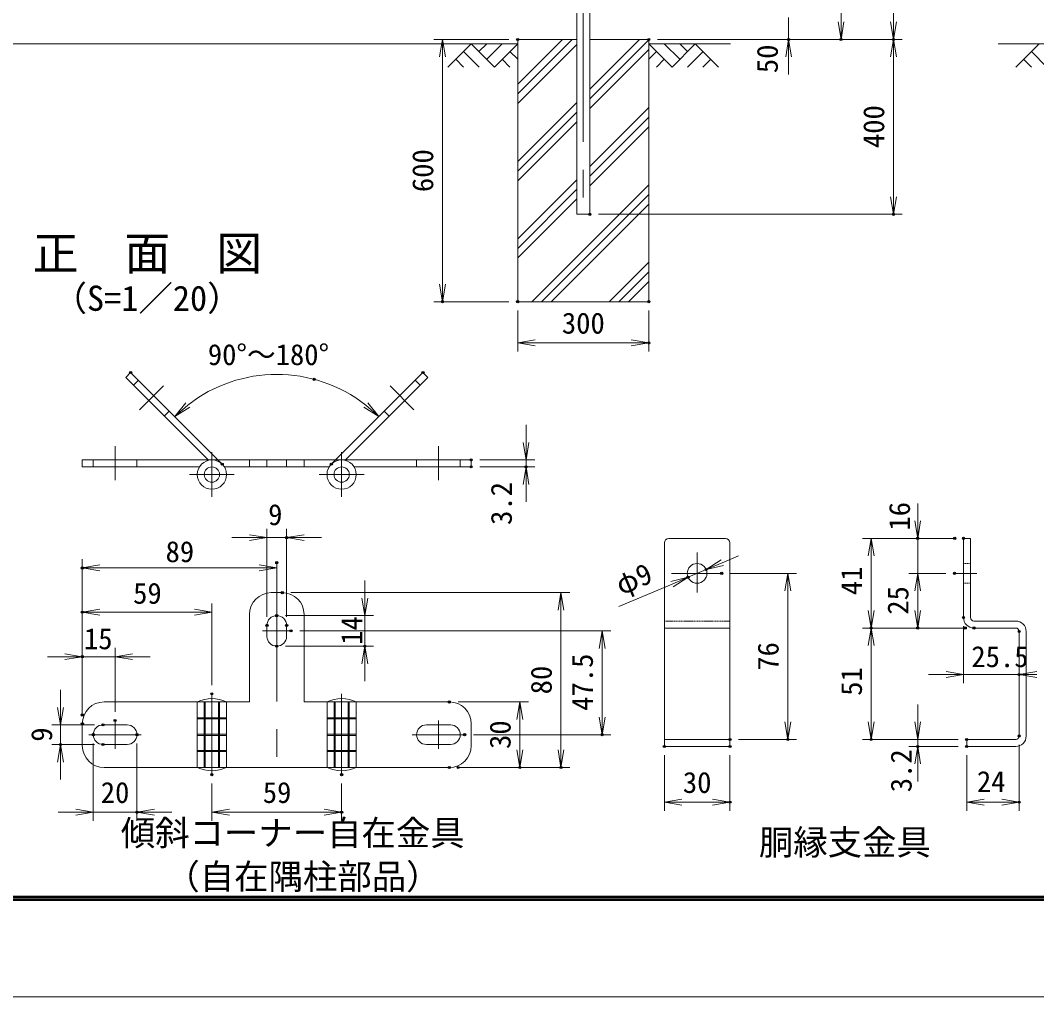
# Model space of a CAD drawing. Units: millimetres, scale not verified, with parts at other scales. Extents: x -4200 to 4200, y -2970 to 2970.
# Drawn here: x -2545 to -219, y -2970 to -736 of the extents above; entities that cross this region are included whole.
import ezdxf
from ezdxf.enums import TextEntityAlignment as Align

# ---------------------------------------------------------------- set-up
doc = ezdxf.new("R2010")
doc.units = ezdxf.units.MM
doc.header["$LTSCALE"] = 10
doc.header["$PDMODE"] = 32
doc.header["$PDSIZE"] = 5
doc.linetypes.add('USER1', pattern=[50.8, 31.75, -6.35, 6.35, -6.35])
doc.linetypes.add('USER2', pattern=[0.375, 0.25, -0.125])
for name, color, linetype, lineweight in [('0-0_D-BGD', 7, 'Continuous', 18), ('0-1_D-STR4', 7, 'Continuous', 18), ('0-2_D-DCR-HCH', 7, 'Continuous', 13), ('0-3_D-STR3', 3, 'Continuous', 13), ('0-4_D-BMK', 2, 'USER1', 13), ('0-5_D-STR1', 1, 'Continuous', 18), ('0-6_D-STR-DIM', 7, 'Continuous', 13), ('0-7_0', 7, 'Continuous', 18), ('0-9_D-TTL-TXT', 7, 'Continuous', 18), ('0-B_D-TTL', 7, 'Continuous', 18)]:
    doc.layers.add(name, color=color, linetype=linetype, lineweight=lineweight)
doc.layers.add('0-8_Defpoints', color=253, linetype='Continuous')
doc.styles.add('ＭＳ ゴシック', font='')
doc.styles.get('ＭＳ ゴシック').set_extended_font_data('MS Gothic')

# ---------------------------------------------------------------- blocks, each defined once
blk = doc.blocks.new('_Open')
at = {"layer": '0-7_0'}
blk.add_line((-10, 1.667), (0, 0), dxfattribs=at)
blk.add_lwpolyline([(-10, -1.667), (0, 0), (-10, 0)], dxfattribs=at)

msp = doc.modelspace()

# ---------------------------------------------------------------- linework, layer by layer
at = {"layer": '0-0_D-BGD'}
for p, q in [((-1406.62, -790), (-3106.62, -790)), ((-1106.62, -790), (-919.65, -790)), ((-106.93, -790), (-306.93, -790))]:
    msp.add_line(p, q, dxfattribs=at)
at = {"layer": '0-1_D-STR4'}
for p, q in [((-1406.62, -780), (-1406.62, -1380)), ((-1271.62, -780), (-1406.62, -780)), ((-1106.62, -780), (-1241.62, -780)), ((-1106.62, -780), (-1106.62, -1380)), ((-1106.62, -1380), (-1406.62, -1380))]:
    msp.add_line(p, q, dxfattribs=at)
at = {"layer": '0-2_D-DCR-HCH'}
for p, q in [((-1513.04, -790), (-1566.25, -843.21)), ((-1513.04, -790), (-1459.83, -843.21)), ((-1495.3, -807.74), (-1477.57, -790)), ((-1477.57, -825.47), (-1442.09, -790)), ((-1459.83, -843.21), (-1406.62, -790)), ((-1406.62, -904.35), (-1282.27, -780)), ((-1406.62, -882.25), (-1304.37, -780)), ((-1241.62, -894.03), (-1127.59, -780)), ((-1241.62, -916.13), (-1106.62, -781.13)), ((-1053.41, -843.21), (-1106.62, -790)), ((-1035.67, -825.47), (-1071.14, -790)), ((-1000.19, -790), (-1053.41, -843.21)), ((-1017.84, -807.83), (-1035.67, -790)), ((-1000.19, -790), (-946.98, -843.21)), ((-213.36, -790), (-266.57, -843.21)), ((-1530.78, -807.74), (-1495.14, -843.21)), ((-1424.36, -807.74), (-1406.62, -825.39)), ((-1406.62, -926.45), (-1271.62, -791.45)), ((-1241.62, -938.22), (-1106.62, -803.22)), ((-1088.88, -807.74), (-1106.62, -825.39)), ((-982.46, -807.74), (-1018.09, -843.21)), ((-231.09, -807.74), (-195.46, -843.21)), ((-1548.52, -825.47), (-1530.7, -843.21)), ((-1442.09, -825.47), (-1424.27, -843.21)), ((-1071.14, -825.47), (-1088.96, -843.21)), ((-964.72, -825.47), (-982.54, -843.21)), ((-248.83, -825.47), (-231.01, -843.21)), ((-1406.62, -1059.03), (-1271.62, -924.03)), ((-1406.62, -1081.13), (-1271.62, -946.13)), ((-1241.62, -1070.81), (-1106.62, -935.81)), ((-1406.62, -1103.22), (-1271.62, -968.22)), ((-1241.62, -1092.9), (-1106.62, -957.9)), ((-1241.62, -1115), (-1106.62, -980)), ((-1406.62, -1235.81), (-1271.62, -1100.81)), ((-1374.04, -1380), (-1106.62, -1112.58)), ((-1406.62, -1257.9), (-1271.62, -1122.9)), ((-1351.94, -1380), (-1106.62, -1134.68)), ((-1406.62, -1280), (-1271.62, -1145)), ((-1329.84, -1380), (-1106.62, -1156.78)), ((-1197.26, -1380), (-1106.62, -1289.36)), ((-1175.16, -1380), (-1106.62, -1311.46)), ((-1153.06, -1380), (-1106.62, -1333.55))]:
    msp.add_line(p, q, dxfattribs=at)
at = {"layer": '0-3_D-STR3'}
for p, q in [((-2303.77, -1553.39), (-2292.45, -1542.07)), ((-2303.77, -1553.39), (-2114.31, -1742.85)), ((-2292.45, -1542.07), (-2082.79, -1751.73)), ((-1623.51, -1542.07), (-1833.17, -1751.73)), ((-1612.2, -1553.39), (-1801.66, -1742.85)), ((-1612.2, -1553.39), (-1623.51, -1542.07)), ((-2286.09, -1571.07), (-2274.77, -1559.75)), ((-1629.88, -1571.07), (-1641.19, -1559.75)), ((-2215.38, -1641.78), (-2204.06, -1630.46)), ((-1700.59, -1641.78), (-1711.9, -1630.46)), ((-2402.98, -1757.92), (-2402.98, -1741.92)), ((-2402.98, -1741.92), (-2106.48, -1741.92)), ((-2377.98, -1757.92), (-2377.98, -1741.92)), ((-2277.98, -1757.92), (-2277.98, -1741.92)), ((-1809.48, -1741.92), (-2106.48, -1741.92)), ((-2020.48, -1741.92), (-2020.48, -1757.92)), ((-1980.48, -1757.92), (-1980.48, -1741.92)), ((-1935.48, -1757.92), (-1935.48, -1741.92)), ((-1895.48, -1741.92), (-1895.48, -1757.92)), ((-1512.98, -1741.92), (-1809.48, -1741.92)), ((-1637.98, -1757.92), (-1637.98, -1741.92)), ((-1537.98, -1757.92), (-1537.98, -1741.92)), ((-1512.98, -1757.92), (-1512.98, -1741.92)), ((-2402.98, -1757.92), (-2135.05, -1757.92)), ((-1838.05, -1757.92), (-2077.92, -1757.92)), ((-1512.98, -1757.92), (-1780.92, -1757.92)), ((-1060.96, -1921.55), (-930.96, -1921.55)), ((-386.42, -1921.55), (-386.42, -2102.55)), ((-386.42, -1921.55), (-370.42, -1921.55)), ((-370.42, -1921.55), (-370.42, -2102.55)), ((-1070.96, -1931.55), (-1070.96, -2397.55)), ((-920.96, -1931.55), (-920.96, -2397.55)), ((-1970.48, -2045.64), (-1945.48, -2045.64)), ((-2020.48, -2095.64), (-2020.48, -2295.64)), ((-1895.48, -2095.64), (-1895.48, -2295.64)), ((-362.42, -2110.55), (-266.92, -2110.55)), ((-1980.48, -2120.64), (-1980.48, -2145.64)), ((-1935.48, -2120.64), (-1935.48, -2145.64)), ((-1070.96, -2126.55), (-920.96, -2126.55)), ((-362.42, -2126.55), (-266.92, -2126.55)), ((-258.92, -2134.55), (-258.92, -2373.55)), ((-242.92, -2134.55), (-242.92, -2373.55)), ((-2352.98, -2295.64), (-2020.48, -2295.64)), ((-2139.98, -2295.64), (-2139.98, -2445.64)), ((-2123.98, -2295.64), (-2123.98, -2445.64)), ((-2121.48, -2295.64), (-2121.48, -2445.64)), ((-2091.48, -2295.64), (-2091.48, -2445.64)), ((-2088.98, -2295.64), (-2088.98, -2445.64)), ((-2072.98, -2295.64), (-2072.98, -2445.64)), ((-1895.48, -2295.64), (-1562.98, -2295.64)), ((-1842.98, -2295.64), (-1842.98, -2445.64)), ((-1826.98, -2295.64), (-1826.98, -2445.64)), ((-1824.48, -2295.64), (-1824.48, -2445.64)), ((-1794.48, -2295.64), (-1794.48, -2445.64)), ((-1791.98, -2295.64), (-1791.98, -2445.64)), ((-1775.98, -2295.64), (-1775.98, -2445.64)), ((-2402.98, -2345.64), (-2402.98, -2395.64)), ((-2355.48, -2348.14), (-2300.48, -2348.14)), ((-2139.98, -2332.14), (-2072.98, -2332.14)), ((-2139.98, -2334.14), (-2072.98, -2334.14)), ((-1775.98, -2332.14), (-1842.98, -2332.14)), ((-1775.98, -2334.14), (-1842.98, -2334.14)), ((-1560.48, -2348.14), (-1615.48, -2348.14)), ((-1512.98, -2345.64), (-1512.98, -2395.64)), ((-2139.98, -2369.14), (-2072.98, -2369.14)), ((-2139.98, -2372.14), (-2072.98, -2372.14)), ((-1775.98, -2369.14), (-1842.98, -2369.14)), ((-1775.98, -2372.14), (-1842.98, -2372.14)), ((-2355.48, -2393.14), (-2300.48, -2393.14)), ((-1560.48, -2393.14), (-1615.48, -2393.14)), ((-1070.96, -2381.55), (-920.96, -2381.55)), ((-378.92, -2381.55), (-266.92, -2381.55)), ((-378.92, -2381.55), (-378.92, -2397.55)), ((-2139.98, -2407.14), (-2072.98, -2407.14)), ((-2139.98, -2409.14), (-2072.98, -2409.14)), ((-1775.98, -2407.14), (-1842.98, -2407.14)), ((-1775.98, -2409.14), (-1842.98, -2409.14)), ((-1070.96, -2397.55), (-920.96, -2397.55)), ((-378.92, -2397.55), (-266.92, -2397.55)), ((-2352.98, -2445.64), (-1562.98, -2445.64))]:
    msp.add_line(p, q, dxfattribs=at)
at = {"layer": '0-3_D-STR3', "linetype": 'USER2'}
for p, q in [((-386.42, -1979.05), (-370.42, -1979.05)), ((-386.42, -2024.05), (-370.42, -2024.05)), ((-1070.96, -2110.55), (-920.96, -2110.55))]:
    msp.add_line(p, q, dxfattribs=at)
at = {"layer": '0-3_D-STR3'}
for centre, radius in [((-2106.48, -1775.42), 33.5), ((-1809.48, -1775.42), 33.5), ((-2106.48, -1775.42), 17.5), ((-1809.48, -1775.42), 17.5), ((-995.96, -2001.55), 22.5)]:
    msp.add_circle(centre, radius, dxfattribs=at)
for centre, radius, start, end in [((-1060.96, -1931.55), 10, 90, 180), ((-930.96, -1931.55), 10, 0, 90), ((-1970.48, -2095.64), 50, 90, 180), ((-1945.48, -2095.64), 50, 0, 90), ((-1957.98, -2120.64), 22.5, 0, 180), ((-362.42, -2102.55), 24, 180, 270), ((-362.42, -2102.55), 8, 180, 270), ((-266.92, -2134.55), 24, 0, 90), ((-266.92, -2134.55), 8, 0, 90), ((-1957.98, -2145.64), 22.5, 180, 0), ((-2352.98, -2345.64), 50, 90, 180), ((-2106.48, -2366.7), 78.57, 64.76136, 115.23864), ((-1809.48, -2366.7), 78.57, 64.76136, 115.23864), ((-1562.98, -2345.64), 50, 0, 90), ((-2355.48, -2370.64), 22.5, 90, 270), ((-2300.48, -2370.64), 22.5, 270, 90), ((-1615.48, -2370.64), 22.5, 90, 270), ((-1560.48, -2370.64), 22.5, 270, 90), ((-2352.98, -2395.64), 50, 180, 270), ((-1562.98, -2395.64), 50, 270, 0), ((-266.92, -2373.55), 8, 270, 0), ((-266.92, -2373.55), 24, 270, 0), ((-2106.48, -2374.57), 78.57, 244.76136, 295.23864), ((-1809.48, -2374.57), 78.57, 244.76136, 295.23864)]:
    msp.add_arc(centre, radius, start, end, dxfattribs=at)
at = {"layer": '0-4_D-BMK'}
for p, q in [((-1256.62, 1335), (-1256.62, -1195)), ((-2271.98, -1627.67), (-2217.12, -1572.81)), ((-1643.98, -1627.67), (-1698.84, -1572.81)), ((-2327.98, -1787.97), (-2327.98, -1710.39)), ((-1587.98, -1787.97), (-1587.98, -1710.39)), ((-2106.48, -1724.14), (-2106.48, -1826.7)), ((-1809.48, -1724.14), (-1809.48, -1826.7)), ((-2157.76, -1775.42), (-2055.2, -1775.42)), ((-1860.76, -1775.42), (-1758.2, -1775.42)), ((-1957.98, -1976.87), (-1957.98, -2469)), ((-995.96, -1954.02), (-995.96, -2045.13)), ((-939.72, -2001.55), (-1054.72, -2001.55)), ((-407.11, -2001.55), (-356.17, -2001.55)), ((-1990.48, -2133.14), (-1925.48, -2133.14)), ((-2106.48, -2277.14), (-2106.48, -2462.01)), ((-1809.48, -2277.14), (-1809.48, -2462.01)), ((-2327.98, -2338.14), (-2327.98, -2403.14)), ((-1587.98, -2338.14), (-1587.98, -2403.14)), ((-2387.98, -2370.64), (-2267.98, -2370.64)), ((-1527.98, -2370.64), (-1647.98, -2370.64))]:
    msp.add_line(p, q, dxfattribs=at)
at = {"layer": '0-5_D-STR1'}
for p, q in [((-1271.62, -584.2), (-1271.62, -1180)), ((-1241.62, -1180), (-1241.62, -584.2)), ((-1271.62, -1180), (-1241.62, -1180))]:
    msp.add_line(p, q, dxfattribs=at)
at = {"layer": '0-6_D-STR-DIM'}
for p, q in [((-546.62, 1720), (-546.62, -780)), ((-666.62, 1330), (-666.62, -780)), ((-786.62, -730), (-786.62, -780)), ((-1426.62, -780), (-1598.75, -780)), ((-1578.75, -780), (-1578.75, -1380)), ((-1086.62, -780), (-766.62, -780)), ((-1086.62, -780), (-646.62, -780)), ((-1086.62, -780), (-526.62, -780)), ((-1086.62, -780), (-526.62, -780)), ((-546.62, -780), (-546.62, -1180)), ((-786.62, -820), (-786.62, -860)), ((-1221.62, -1180), (-526.62, -1180)), ((-1426.62, -1380), (-1598.75, -1380)), ((-1406.62, -1400), (-1406.62, -1494.25)), ((-1106.62, -1400), (-1106.62, -1494.25)), ((-1406.62, -1474.25), (-1106.62, -1474.25)), ((-1387.53, -1701.92), (-1387.53, -1661.92)), ((-1492.98, -1741.92), (-1367.53, -1741.92)), ((-1387.53, -1741.92), (-1387.53, -1757.92)), ((-1492.98, -1757.92), (-1367.53, -1757.92)), ((-1387.53, -1797.92), (-1387.53, -1837.92)), ((-491.16, -1881.55), (-491.16, -1841.55)), ((-1980.48, -2100.64), (-1980.48, -1899.77)), ((-1935.48, -2100.64), (-1935.48, -1899.77)), ((-2020.48, -1919.77), (-2060.48, -1919.77)), ((-1980.48, -1919.77), (-1935.48, -1919.77)), ((-1895.48, -1919.77), (-1855.48, -1919.77)), ((-426.42, -1921.55), (-617.63, -1921.55)), ((-597.63, -1921.55), (-597.63, -2126.55)), ((-406.42, -1921.55), (-511.16, -1921.55)), ((-491.16, -2001.55), (-491.16, -1921.55)), ((-2402.98, -2325.64), (-2402.98, -1969.05)), ((-938.45, -1977.07), (-901.65, -1961.4)), ((-1957.98, -1989.05), (-2402.98, -1989.05)), ((-1957.98, -1996.87), (-1957.98, -2009.05)), ((-1016.66, -2010.37), (-975.25, -1992.74)), ((-1756.58, -2058.14), (-1756.58, -2018.14)), ((-919.72, -2001.55), (-768.32, -2001.55)), ((-788.32, -2001.55), (-788.32, -2381.55)), ((-427.11, -2001.55), (-511.16, -2001.55)), ((-427.11, -2001.55), (-511.16, -2001.55)), ((-491.16, -2001.55), (-491.16, -2126.55)), ((-1925.48, -2045.64), (-1287.51, -2045.64)), ((-1307.51, -2045.64), (-1307.51, -2445.64)), ((-1174.82, -2077.7), (-1053.46, -2026.04)), ((-491.16, -2041.55), (-491.16, -2081.55)), ((-2402.98, -2305.64), (-2402.98, -2070.35)), ((-2106.48, -2090.35), (-2402.98, -2090.35)), ((-2106.48, -2257.14), (-2106.48, -2070.35)), ((-1937.98, -2098.14), (-1736.58, -2098.14)), ((-1756.58, -2098.14), (-1756.58, -2168.14)), ((-1905.48, -2133.14), (-1193.36, -2133.14)), ((-1213.36, -2133.14), (-1213.36, -2370.64)), ((-382.42, -2126.55), (-617.63, -2126.55)), ((-402.42, -2126.55), (-617.63, -2126.55)), ((-597.63, -2126.55), (-597.63, -2381.55)), ((-382.42, -2126.55), (-511.16, -2126.55)), ((-386.42, -2122.55), (-386.42, -2253.06)), ((-258.92, -2154.55), (-258.92, -2253.06)), ((-2402.98, -2325.64), (-2402.98, -2172.16)), ((-2327.98, -2318.14), (-2327.98, -2172.16)), ((-1937.98, -2168.14), (-1736.58, -2168.14)), ((-2442.98, -2192.16), (-2482.98, -2192.16)), ((-2327.98, -2192.16), (-2402.98, -2192.16)), ((-2287.98, -2192.16), (-2247.98, -2192.16)), ((-1756.58, -2208.14), (-1756.58, -2248.14)), ((-426.42, -2233.06), (-466.42, -2233.06)), ((-386.42, -2233.06), (-258.92, -2233.06)), ((-2452.79, -2308.14), (-2452.79, -2268.14)), ((-1542.98, -2295.64), (-1381.65, -2295.64)), ((-1401.65, -2295.64), (-1401.65, -2445.64)), ((-491.16, -2341.55), (-491.16, -2301.55)), ((-2375.48, -2348.14), (-2472.79, -2348.14)), ((-2452.79, -2348.14), (-2452.79, -2393.14)), ((-1507.98, -2370.64), (-1193.36, -2370.64)), ((-2375.48, -2393.14), (-2472.79, -2393.14)), ((-2377.98, -2390.64), (-2377.98, -2568.04)), ((-2277.98, -2390.64), (-2277.98, -2568.04)), ((-900.96, -2381.55), (-768.32, -2381.55)), ((-398.92, -2381.55), (-617.63, -2381.55)), ((-398.92, -2381.55), (-511.16, -2381.55)), ((-491.16, -2381.55), (-491.16, -2397.55)), ((-258.92, -2393.55), (-258.92, -2545.11)), ((-1070.96, -2417.55), (-1070.96, -2545.11)), ((-920.96, -2417.55), (-920.96, -2545.11)), ((-398.92, -2397.55), (-511.16, -2397.55)), ((-378.92, -2417.55), (-378.92, -2545.11)), ((-2452.79, -2433.14), (-2452.79, -2473.14)), ((-491.16, -2437.55), (-491.16, -2477.55)), ((-1542.98, -2445.64), (-1381.65, -2445.64)), ((-1522.98, -2445.64), (-1287.51, -2445.64)), ((-2106.48, -2482.01), (-2106.48, -2568.04)), ((-1809.48, -2482.01), (-1809.48, -2568.04)), ((-1070.96, -2525.11), (-920.96, -2525.11)), ((-378.92, -2525.11), (-258.92, -2525.11)), ((-2417.98, -2548.04), (-2457.98, -2548.04)), ((-2377.98, -2548.04), (-2277.98, -2548.04)), ((-2237.98, -2548.04), (-2197.98, -2548.04)), ((-2106.48, -2548.04), (-1809.48, -2548.04))]:
    msp.add_line(p, q, dxfattribs=at)
msp.add_arc((-1957.98, -1876.54), 330.31, 51.94276, 128.05724, dxfattribs=at)
at = {"layer": '0-8_Defpoints'}
for p in [(-1406.62, -780), (-1106.62, -780), (-786.62, -780), (-666.62, -780), (-546.62, -780), (-1241.62, -1180), (-546.62, -1180), (-1578.75, -1380), (-1406.62, -1380), (-1406.62, -1380), (-1106.62, -1380), (-1106.62, -1474.25), (-2292.45, -1542.07), (-1872.49, -1557.49), (-1623.51, -1542.07), (-1512.98, -1741.92), (-2082.79, -1751.73), (-1833.17, -1751.73), (-1512.98, -1757.92), (-1387.53, -1757.92), (-1935.48, -1919.77), (-491.16, -1921.55), (-406.42, -1921.55), (-386.42, -1921.55), (-1957.98, -1976.87), (-2402.98, -1989.05), (-975.25, -1992.74), (-939.72, -2001.55), (-407.11, -2001.55), (-1016.66, -2010.37), (-1945.48, -2045.64), (-2402.98, -2090.35), (-1957.98, -2098.14), (-386.42, -2102.55), (-1980.48, -2120.64), (-1935.48, -2120.64), (-1925.48, -2133.14), (-597.63, -2126.55), (-491.16, -2126.55), (-382.42, -2126.55), (-362.42, -2126.55), (-258.92, -2134.55), (-1957.98, -2168.14), (-1756.58, -2168.14), (-2402.98, -2192.16), (-258.92, -2233.06), (-2106.48, -2277.14), (-1562.98, -2295.64), (-2402.98, -2325.64), (-2402.98, -2345.64), (-2355.48, -2348.14), (-2327.98, -2338.14), (-2377.98, -2370.64), (-2277.98, -2370.64), (-1527.98, -2370.64), (-1213.36, -2370.64), (-258.92, -2373.55), (-2452.79, -2393.14), (-2355.48, -2393.14), (-1070.96, -2397.55), (-920.96, -2381.55), (-920.96, -2397.55), (-788.32, -2381.55), (-597.63, -2381.55), (-491.16, -2397.55), (-378.92, -2381.55), (-378.92, -2397.55), (-378.92, -2397.55), (-2106.48, -2462.01), (-1809.48, -2462.01), (-1562.98, -2445.64), (-1542.98, -2445.64), (-1401.65, -2445.64), (-1307.51, -2445.64), (-920.96, -2525.11), (-258.92, -2525.11), (-2277.98, -2548.04), (-1809.48, -2548.04)]:
    msp.add_point(p, dxfattribs=at)
at = {"layer": '0-B_D-TTL'}
for points in [[(-4200, -2970), (4200, -2970), (4200, 2970), (-4200, 2970)], [(-3930, 2750), (3930, 2750), (3930, -2750), (-3930, -2750)], [(-3927.5, 2747.5), (3927.5, 2747.5), (3927.5, -2747.5), (-3927.5, -2747.5)], [(-3925, 2745), (3925, 2745), (3925, -2745), (-3925, -2745)], [(-3922.5, 2742.5), (3922.5, 2742.5), (3922.5, -2742.5), (-3922.5, -2742.5)], [(-3920, 2740), (3920, 2740), (3920, -2740), (-3920, -2740)]]:
    msp.add_lwpolyline(points, close=True, dxfattribs=at)

# ---------------------------------------------------------------- block references
at = {"layer": '0-6_D-STR-DIM', "xscale": 4, "yscale": 4}
for p, rotation in [((-666.62, -780), 270), ((-546.62, -780), 270), ((-1578.75, -780), 90), ((-786.62, -780), 90), ((-546.62, -780), 90), ((-546.62, -1180), 270), ((-1578.75, -1380), 270), ((-1406.62, -1474.25), 180), ((-2191.54, -1642.98), 221.52862), ((-1724.42, -1642.98), 318.47138), ((-1387.53, -1741.92), 270), ((-1387.53, -1757.92), 90), ((-491.16, -1921.55), 270), ((-1935.48, -1919.77), 180), ((-597.63, -1921.55), 90), ((-975.25, -1992.74), 203.06027), ((-2402.98, -1989.05), 180), ((-1016.66, -2010.37), 23.06027), ((-788.32, -2001.55), 90), ((-491.16, -2001.55), 90), ((-491.16, -2001.55), 90), ((-1307.51, -2045.64), 90), ((-1756.58, -2098.14), 270), ((-2402.98, -2090.35), 180), ((-597.63, -2126.55), 270), ((-491.16, -2126.55), 270), ((-1213.36, -2133.14), 90), ((-597.63, -2126.55), 90), ((-2327.98, -2192.16), 180), ((-1756.58, -2168.14), 90), ((-258.92, -2233.06), 180), ((-1401.65, -2295.64), 90), ((-2452.79, -2348.14), 270), ((-1213.36, -2370.64), 270), ((-788.32, -2381.55), 270), ((-597.63, -2381.55), 270), ((-491.16, -2381.55), 270), ((-2452.79, -2393.14), 90), ((-1401.65, -2445.64), 270), ((-1307.51, -2445.64), 270), ((-491.16, -2397.55), 90), ((-1070.96, -2525.11), 180), ((-378.92, -2525.11), 180), ((-2277.98, -2548.04), 180), ((-2106.48, -2548.04), 180)]:
    msp.add_blockref('_Open', p, dxfattribs=dict(at, rotation=rotation))
for p in [(-1106.62, -1474.25), (-1980.48, -1919.77), (-1957.98, -1989.05), (-2106.48, -2090.35), (-2402.98, -2192.16), (-386.42, -2233.06), (-920.96, -2525.11), (-258.92, -2525.11), (-2377.98, -2548.04), (-1809.48, -2548.04)]:
    msp.add_blockref('_Open', p, dxfattribs=at)

# ---------------------------------------------------------------- texts
at = {"layer": '0-6_D-STR-DIM', "style": 'ＭＳ ゴシック'}
for s, rotation, p in [('50', 90, (-796.86, -857.08)), ('400', 90, (-553.37, -1028.5)), ('600', 90, (-1585.49, -1129.26)), ('3.2', 90, (-1405.6, -1890.7)), ('16', 90, (-494.46, -1903.68)), ('φ9', 23.06, (-1163.92, -2065.73)), ('41', 90, (-604.38, -2051.23)), ('25', 90, (-497.91, -2096.17)), ('14', 90, (-1748.08, -2164.92)), ('76', 90, (-795.07, -2224.3)), ('47.5', 90, (-1220.11, -2316)), ('80', 90, (-1314.25, -2278.26)), ('51', 90, (-604.38, -2281.61)), ('30', 90, (-1408.4, -2403.27)), ('9', 90, (-2457.65, -2386.63)), ('3.2', 90, (-490.66, -2502.24))]:
    msp.add_text(s, height=48.09, rotation=rotation, dxfattribs=at).set_placement(p, align=Align.BOTTOM_LEFT)
for s, p in [('300', (-1305.51, -1467.5)), ('90°～180°', (-2115.71, -1539.49)), ('9', (-1977.71, -1905.6)), ('89', (-2212.47, -1990.3)), ('59', (-2286.73, -2085.51)), ('15', (-2399.24, -2189.53)), ('25.5', (-368.41, -2230.45)), ('30', (-1028.59, -2518.36)), ('24', (-355.68, -2516.3)), ('20', (-2360.74, -2541.29)), ('59', (-1989.98, -2541.29))]:
    msp.add_text(s, height=48.09, dxfattribs=at).set_placement(p, align=Align.BOTTOM_LEFT)
at = {"layer": '0-9_D-TTL-TXT', "style": 'ＭＳ ゴシック'}
for s, height, p in [('正\u3000面\u3000図', 76.98, (-2516.52, -1330.74)), ('（S=1／20）', 57.7, (-2471.03, -1418.21)), ('傾斜コーナー自在金具', 57.7, (-2314.99, -2641.47)), ('胴縁支金具', 57.7, (-854.61, -2662.87)), ('（自在隅柱部品）', 57.7, (-2212.93, -2741.47))]:
    msp.add_text(s, height=height, dxfattribs=at).set_placement(p, align=Align.BOTTOM_LEFT)

doc.saveas('drawing.dxf')
